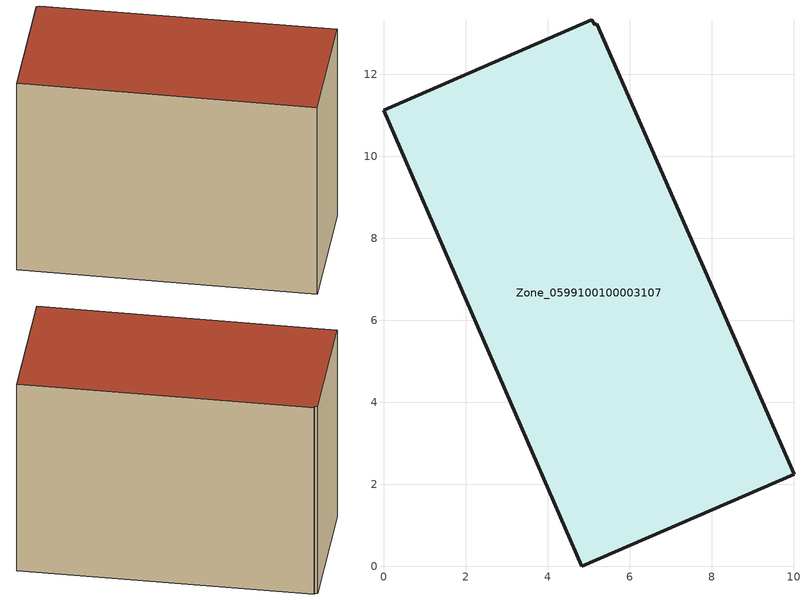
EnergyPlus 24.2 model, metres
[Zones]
Zone_0599100100003107
 floor ground (C_G): 5.14,13.21 5.2,13.23 10.01,2.25 4.83,0 0,11.12 5.08,13.33 z0
 wall outside (C_F): 4.83,0 10.01,2.25 5.2,13.23 5.14,13.21 5.08,13.33 0,11.12 4.83,0 z0:8.97
 roof outside (C_R): 5.2,13.23 5.14,13.21 5.08,13.33 0,11.12 4.83,0 10.01,2.25 z8.97
[BUILDING]
Pand.0599100100003107: North Axis=0; Terrain=City; Loads Convergence Tolerance Value=0.04; Temperature Convergence Tolerance Value=0.4; Solar Distribution=FullExterior; Maximum Number of Warmup Days=25; Minimum Number of Warmup Days=1
[Site:Location]
Rotterdam.The.Hague.AP_ZH_NLD Design_Conditions: Latitude=51.96; Longitude=4.45; Time Zone=1; Elevation=-4.5
[SITE:GROUNDTEMPERATURE:BUILDINGSURFACE]
18, 18, 18, 18, 18, 18, 18, 18, 18, 18, 18, 18
[MATERIAL] Thermal Absorptance=0.9; Solar Absorptance=0.7; Visible Absorptance=0.7
Name | Roughness | Thickness | Conductivity | Density | Specific Heat
G.TI.2006-2014 | MediumSmooth | 0.15 | 0.06 | 540 | 1210
F.TI.2006-2014 | Rough | 0.3 | 0.12 | 1920 | 840
R.TI.2006-2014 | MediumRough | 0.2 | 0.08 | 1500 | 1000
[CONSTRUCTION]
C_G: G.TI.2006-2014
C_F: F.TI.2006-2014
C_R: R.TI.2006-2014
[ZONE]
Zone_0599100100003107: Type=1; Multiplier=1; Ceiling Height=Autocalculate; Volume=Autocalculate; Floor Area=autocalculate; Part of Total Floor Area=Yes
[ZONEINFILTRATION:DESIGNFLOWRATE]
Infil_Zone_0599100100003107: Zone or ZoneList or Space or SpaceList=Zone_0599100100003107; Schedule=AlwaysOn; Design Flow Rate Calculation Method=Flow/Area; Flow Rate per Floor Area=0.0015; Constant Term Coefficient=1; Temperature Term Coefficient=0; Velocity Term Coefficient=0; Velocity Squared Term Coefficient=0
[HVACTEMPLATE:ZONE:IDEALLOADSAIRSYSTEM]
Zone_0599100100003107: Maximum Heating Supply Air Temperature=50; Minimum Cooling Supply Air Temperature=13; Maximum Heating Supply Air Humidity Ratio=0.0156; Minimum Cooling Supply Air Humidity Ratio=0.0077; Heating Limit=NoLimit; Cooling Limit=NoLimit; Dehumidification Control Type=ConstantSensibleHeatRatio; Cooling Sensible Heat Ratio=0.7; Dehumidification Setpoint=60; Humidification Control Type=None; Humidification Setpoint=30; Outdoor Air Method=None; Outdoor Air Flow Rate per Person=0.00944; Outdoor Air Flow Rate per Zone Floor Area=0; Outdoor Air Flow Rate per Zone=0; Demand Controlled Ventilation Type=None; Outdoor Air Economizer Type=NoEconomizer; Heat Recovery Type=None; Sensible Heat Recovery Effectiveness=0.7; Latent Heat Recovery Effectiveness=0.65
[ZONECONTROL:THERMOSTAT]
ThermostatControl_Zone_0599100100003107: Zone or ZoneList=Zone_0599100100003107; Control Type Schedule=DualSetpointControlType; Control 1=Thermostat_Zone_0599100100003107; Temperature Difference Between Cutout And Setpoint=0
[THERMOSTATSETPOINT:DUALSETPOINT]
Thermostat_Zone_0599100100003107: Heating Setpoint Temperature Schedule=HeatingSetpoint_Zone_0599100100003107; Cooling Setpoint Temperature Schedule=CoolingSetpoint_Zone_0599100100003107
[SCHEDULE:COMPACT]
HeatingSetpoint_Zone_0599100100003107: Through: 12/31, For: AllDays, Until: 24:00, 21
CoolingSetpoint_Zone_0599100100003107: Through: 12/31, For: AllDays, Until: 24:00, 24
DualSetpointControlType: Through: 12/31, For: AllDays, Until: 24:00, 4
AlwaysOn: Through: 12/31, For: AllDays, Until: 24:00, 1
